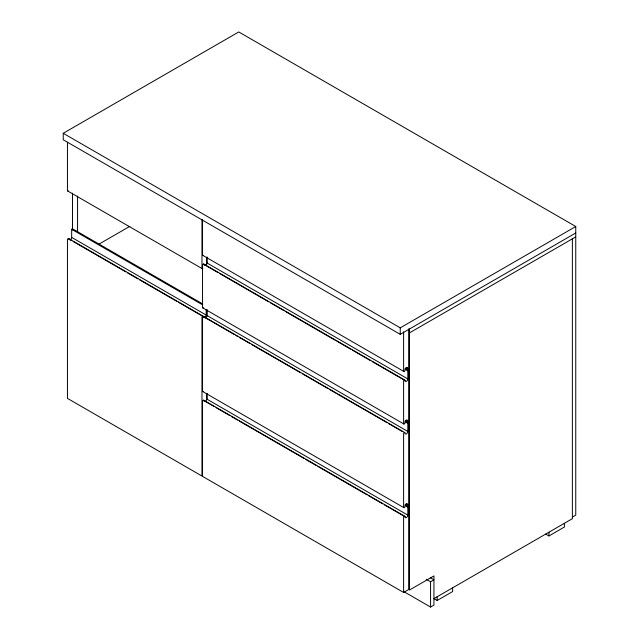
<?xml version="1.0" encoding="UTF-8"?>
<svg xmlns="http://www.w3.org/2000/svg" width="639" height="639" viewBox="0 0 639 639"><rect width="100%" height="100%" fill="white"/><g stroke="black" fill="none" stroke-linecap="round" stroke-linejoin="round"><path stroke-width="0.96" d="M575.755 232.995L400.238 334.333L63.245 139.773L63.245 133.287L238.762 31.95L575.755 226.51L575.755 515.122L572.384 517.063M69.899 239.96A1.989 1.15 -60 0 0 71.664 237.381L71.664 229.273L72.511 228.786L202.715 303.956M98.749 244.282L129.853 226.318M63.245 133.287L400.238 327.847L575.755 226.51M409.503 332.871L575.755 236.893M405.23 368.671L407.818 370.165L408.664 369.677L408.664 328.925M405.23 369.318L407.818 370.812L408.664 370.324L408.664 422.211L407.818 422.699L405.23 421.205M405.23 421.852L407.818 423.345L408.664 422.858L408.664 505.872L407.818 506.36L405.23 504.866M405.23 505.513L407.818 507.015L408.664 506.527L408.664 589.541L403.608 592.457L202.531 476.367L202.531 401.46A0.99 0.575 -60 0 1 203.234 400.246A0.99 0.575 -60 0 1 203.937 400.653L214.297 406.628M426.245 579.261L430.566 581.754L433.937 579.813L430.478 577.816M433.937 598.615L572.384 518.684L572.384 238.834M433.865 598.575L437.164 600.484L452.612 591.562L452.612 587.856M545.642 534.052L548.941 535.953L564.381 527.039L564.381 523.333M403.784 591.586L430.566 607.05L433.937 605.101L433.937 575.923L409.503 590.029L409.503 328.981M406.092 367.545L407.818 368.543L407.818 370.165M405.214 368.336L408.664 370.324M202.739 255.344L403.816 371.435M206.748 257.429L206.748 262.829L407.818 378.919A1.989 1.15 -60 0 1 406.42 381.355A1.989 1.15 -60 0 1 405.014 380.54L372.217 361.61M203.729 264.003L404.806 380.085M203.418 307.694A0.99 0.575 -60 0 1 202.531 307.423L202.531 265.265A0.99 0.575 -60 0 1 203.234 264.051A0.99 0.575 -60 0 1 203.937 264.45L217.747 272.422M219.473 273.42L268.66 301.824M270.385 302.814L284.195 310.794M285.921 311.784L335.108 340.188M336.841 341.186L350.643 349.158M352.369 350.148L370.492 360.612M67.662 190.973L202.18 268.636M406.092 420.079L407.818 421.077L407.818 422.699M405.214 420.869L408.664 422.858M71.664 229.273L202.739 304.939M202.739 307.878L403.816 423.961M71.664 237.381L206.181 315.043A1.989 1.15 -60 0 1 204.784 317.471M206.748 309.963L206.748 315.362L407.818 431.453A1.989 1.15 -60 0 1 406.42 433.889A1.989 1.15 -60 0 1 405.014 433.074A0.99 0.575 -60 0 0 404.311 432.667A0.99 0.575 -60 0 0 403.608 433.889L403.608 507.174A0.99 0.575 -60 0 0 404.311 507.582A0.99 0.575 -60 0 0 405.014 506.36A1.989 1.15 -60 0 1 406.42 503.931A1.989 1.15 -60 0 1 407.818 504.738L407.818 506.36M68.653 238.547L203.17 316.209M203.729 316.529L404.806 432.619M203.561 317.367A1.989 1.15 -60 0 1 203.378 316.664A0.99 0.575 -60 0 0 202.675 316.257A0.99 0.575 -60 0 0 201.972 317.471L201.972 476.047L67.454 398.385L67.454 239.809A0.99 0.575 -60 0 1 68.157 238.595A0.99 0.575 -60 0 1 68.86 239.002L71.448 240.496M73.173 241.486L125.771 271.855M127.496 272.853L137.84 278.828M139.566 279.818L176.644 301.233M178.369 302.223L203.378 316.664M203.418 391.356A0.99 0.575 -60 0 1 202.531 391.084L202.531 317.799A0.99 0.575 -60 0 1 203.234 316.585A0.99 0.575 -60 0 1 203.937 316.984L234.146 334.429M235.871 335.419L237.596 336.418M239.321 337.416L249.673 343.391M251.399 344.389L300.594 372.793M302.319 373.783L328.206 388.736M329.932 389.726L335.978 393.217M337.704 394.215L386.891 422.611M388.616 423.609L402.426 431.581M406.092 503.748L407.818 504.738M405.214 504.53L408.664 506.527M202.739 391.539L403.816 507.63M206.748 393.624L206.748 399.032L407.818 515.114A1.989 1.15 -60 0 1 406.42 517.55A1.989 1.15 -60 0 1 405.014 516.735L384.303 504.778M203.729 400.198L404.806 516.288M216.022 407.626L229.824 415.598M231.558 416.596L237.596 420.079M239.321 421.077L304.044 458.443M305.769 459.441L316.129 465.424M317.855 466.414L367.042 494.818M368.767 495.816L382.577 503.788M548.941 532.247L548.941 535.953M437.164 596.778L437.164 600.484M430.566 581.754L430.566 607.05M407.818 370.812L407.818 378.919M407.818 423.345L407.818 431.453M407.818 507.015L407.818 515.114M403.608 331.777L403.608 370.979A0.99 0.575 -60 0 0 404.311 371.379A0.99 0.575 -60 0 0 405.014 370.165A1.989 1.15 -60 0 1 406.42 367.737A1.989 1.15 -60 0 1 407.818 368.543M403.608 592.457L403.608 517.55A0.99 0.575 -60 0 1 404.311 516.336A0.99 0.575 -60 0 1 405.014 516.735M400.238 327.847L400.238 334.333M207.028 256.918L207.028 263.899M207.028 309.444L207.028 316.425M207.028 393.281L207.028 399.271M206.181 309.635L206.181 315.043M202.531 219.608L202.531 254.889A0.99 0.575 -60 0 0 203.234 255.296M201.972 219.912L201.972 268.18A0.99 0.575 -60 0 0 202.859 268.452M77.567 196.045L77.567 231.933M72.511 193.13L72.511 230.008M67.454 142.249L67.454 190.518A0.99 0.575 -60 0 0 68.341 190.789M206.748 399.032A1.989 1.15 -60 0 1 204.975 401.611M203.985 401.044A1.989 1.15 -60 0 1 203.937 400.653M407.818 421.077A1.989 1.15 -60 0 0 406.42 420.27A1.989 1.15 -60 0 0 405.014 422.699A0.99 0.575 -60 0 1 404.311 423.913A0.99 0.575 -60 0 1 403.608 423.513L403.608 381.355A0.99 0.575 -60 0 1 404.311 380.141A0.99 0.575 -60 0 1 405.014 380.54M206.748 262.829A1.989 1.15 -60 0 1 204.64 265.449M203.985 264.85A1.989 1.15 -60 0 1 203.937 264.45M204.784 264.937A1.989 1.15 -60 0 1 206.133 265.361M68.908 239.393A1.989 1.15 -60 0 1 68.86 239.002M206.748 315.362A1.989 1.15 -60 0 1 204.975 317.95M203.985 317.375A1.989 1.15 -60 0 1 203.937 316.984"/></g></svg>
